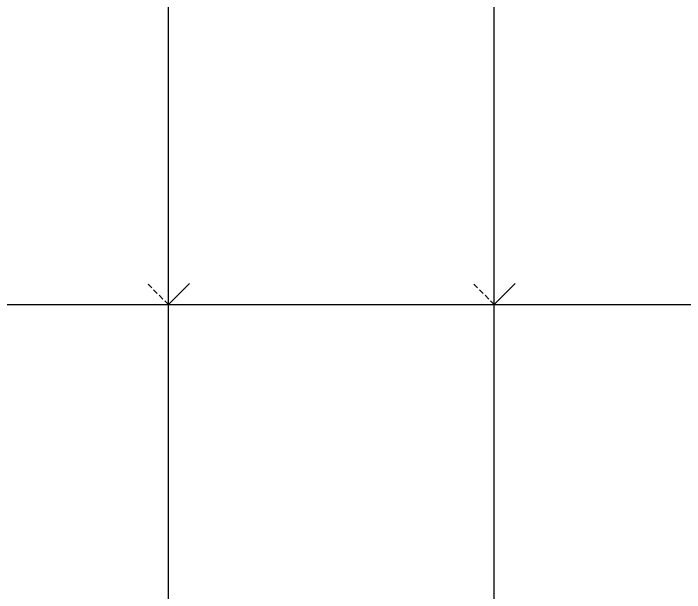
# Model space of a CAD drawing. Header units: inches. Extents: x -2661 to 42767, y -1222 to 9099.
# Drawn here: x 546.6 to 738.6, y 3817.1 to 3982.9 of the extents above; entities that cross this region are included whole.
import ezdxf

# ---------------------------------------------------------------- set-up
doc = ezdxf.new("R2010")
doc.units = ezdxf.units.IN
doc.header["$LTSCALE"] = 12
doc.header["$MEASUREMENT"] = 0
doc.linetypes.add('HIDDEN2', pattern=[0.1875, 0.125, -0.0625])
doc.layers.get('0').update_dxf_attribs({"linetype": 'CONTINUOUS'})
doc.layers.add('S-ANNO-GRID-NONPLOT', color=251, linetype='CONTINUOUS', plot=False)

# ---------------------------------------------------------------- blocks, each defined once
blk = doc.blocks.new('Se_24x36_STARTERS_GRID')
for p, q in [((-279.63, -92), (-279.63, 276)), ((-186.42, -92), (-186.42, 276)), ((-279.63, 184), (-273.63, 190)), ((-186.42, 184), (-180.42, 190)), ((-372.84, 184), (-279.63, 184)), ((-279.63, 184), (-186.42, 184)), ((-186.42, 184), (-93.21, 184))]:
    blk.add_line(p, q)
at = {"linetype": 'HIDDEN2'}
for p, q in [((-279.63, 184), (-285.63, 190)), ((-186.42, 184), (-192.42, 190))]:
    blk.add_line(p, q, dxfattribs=at)

msp = doc.modelspace()

# ---------------------------------------------------------------- block references
at = {"layer": 'S-ANNO-GRID-NONPLOT'}
msp.add_blockref('Se_24x36_STARTERS_GRID', (870.57281, 3715.54657), dxfattribs=at)

doc.saveas('drawing.dxf')
